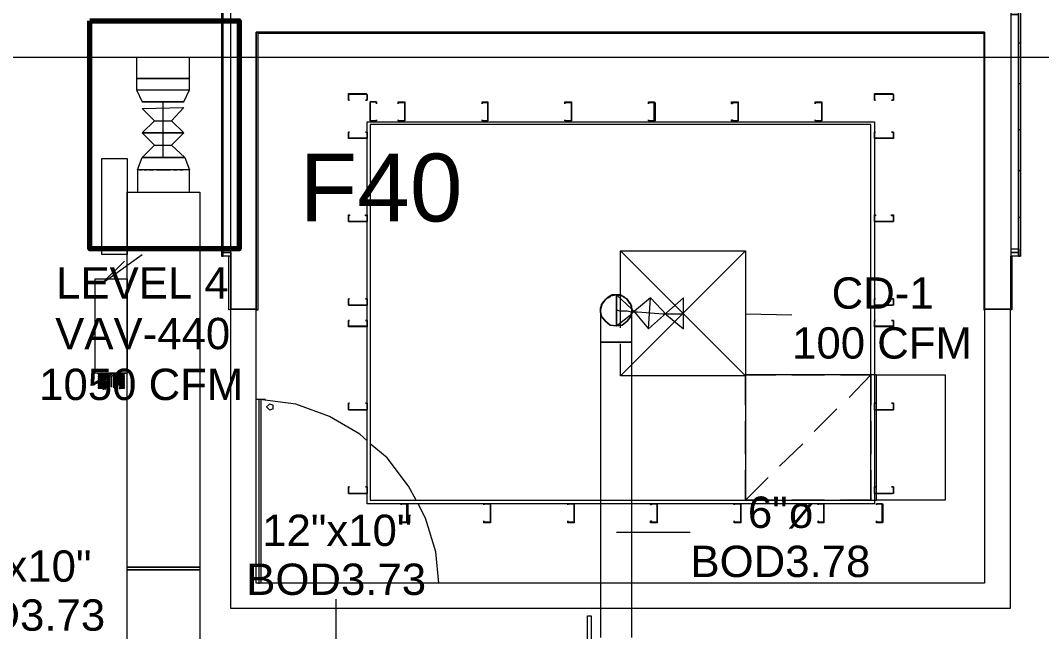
# Model space of a CAD drawing. Header units: metres. Extents: x 39 to 278, y -7 to 151.
# Drawn here: x 95.277 to 100.25, y 12.559 to 15.534 of the extents above; entities that cross this region are included whole.
import ezdxf

# ---------------------------------------------------------------- set-up
doc = ezdxf.new("R2010")
doc.units = ezdxf.units.M
doc.layers.add('HVAC - Ductos', color=5, linetype='Continuous', lineweight=50)
doc.layers.add('PDF_Geometry', color=7, linetype='Continuous', true_color=0xaaaaaa)
doc.layers.add('PDF_Text', color=7, linetype='Continuous')
doc.styles.add('PDF Arial-BoldMT-Identity-H', font='arial.ttf')
doc.styles.add('PDF Helvetica', font='')
doc.styles.get('PDF Helvetica').set_extended_font_data('Helvetica')

msp = doc.modelspace()

# ---------------------------------------------------------------- linework, layer by layer
at = {"layer": 'HVAC - Ductos', "lineweight": 0}
for points in [[(106.0828, 15.3531), (94.4134, 15.3531), (94.4134, 15.9627), (106.0828, 15.9627)], [(95.848, 15.3531), (95.8434, 15.3531), (95.8434, 15.2523), (95.848, 15.2523), (95.8618, 15.2523), (95.8801, 15.2523), (95.9076, 15.2523), (95.9396, 15.2523), (95.9718, 15.2523), (96.0038, 15.2523), (96.0359, 15.2523), (96.0634, 15.2523), (96.0818, 15.2523), (96.0955, 15.2523), (96.1, 15.2523), (96.1, 15.3531), (96.0955, 15.3531)], [(95.8618, 15.3531), (95.8572, 15.3531), (95.8526, 15.3531)], [(95.8801, 15.3531), (95.8709, 15.3531), (95.8663, 15.3531)], [(95.903, 15.3531), (95.8938, 15.3531), (95.8847, 15.3531)], [(95.9305, 15.3531), (95.9168, 15.3531), (95.9122, 15.3531)], [(96.0038, 15.3531), (95.9992, 15.3531), (95.9718, 15.3531), (95.9442, 15.3531), (95.9396, 15.3531)], [(96.0313, 15.3531), (96.0268, 15.3531), (96.013, 15.3531)], [(96.0543, 15.3531), (96.0497, 15.3531), (96.0405, 15.3531)], [(96.0772, 15.3531), (96.0726, 15.3531), (96.0634, 15.3531)], [(96.0909, 15.3531), (96.0863, 15.3531), (96.0818, 15.3531)], [(95.8434, 15.1972), (95.8709, 15.1377), (95.8755, 15.1377), (95.8938, 15.1377), (95.9213, 15.1377), (95.9534, 15.1377), (95.9901, 15.1377), (96.0222, 15.1377), (96.0497, 15.1377), (96.068, 15.1377), (96.0726, 15.1377), (96.1, 15.1972)], [(95.8526, 15.1972), (95.8526, 15.1972)], [(95.8663, 15.1972), (95.8709, 15.1972), (95.8755, 15.1972)], [(95.8892, 15.1972), (95.8984, 15.1972), (95.903, 15.1972)], [(95.9259, 15.1972), (95.9305, 15.1972), (95.9351, 15.1972)], [(96.0084, 15.1972), (96.013, 15.1972), (96.0176, 15.1972)], [(96.0405, 15.1972), (96.0451, 15.1972), (96.0497, 15.1972)], [(96.068, 15.1972), (96.0726, 15.1972), (96.0772, 15.1972)], [(96.0909, 15.1972), (96.0909, 15.1972)], [(96.0726, 15.1377), (96.068, 15.1377), (96.0497, 15.1377), (96.0222, 15.1377), (95.9901, 15.1377), (95.9534, 15.1377), (95.9213, 15.1377), (95.8938, 15.1377), (95.8755, 15.1377), (95.8709, 15.1377)], [(95.9718, 14.8673), (95.9718, 15.0002), (95.9718, 15.1377)], [(95.9305, 15.046), (95.8709, 15.1056), (96.0726, 15.1102), (96.013, 15.046), (96.0726, 14.9864), (95.8709, 14.9864), (95.9305, 15.046), (96.013, 15.046)], [(95.9305, 14.9268), (95.8709, 14.9864), (96.0726, 14.9864), (96.013, 14.9268), (96.0772, 14.8673), (95.9718, 14.8673), (96.0772, 14.8673), (96.068, 14.8673), (96.0497, 14.8673), (96.0268, 14.8673), (95.9901, 14.8673), (95.958, 14.8673), (95.9213, 14.8673), (95.8938, 14.8673), (95.8801, 14.8673), (95.8709, 14.8673), (95.8801, 14.8673), (95.8938, 14.8673), (95.9213, 14.8673), (95.958, 14.8673), (95.9901, 14.8673), (96.0268, 14.8673), (96.0497, 14.8673), (96.068, 14.8673), (96.0772, 14.8673), (96.1, 14.8077)], [(95.848, 14.8077), (95.8709, 14.8673), (95.9305, 14.9268), (96.013, 14.9268)], [(96.0909, 14.8077), (96.0772, 14.8077), (96.0497, 14.8077), (96.013, 14.8077), (95.9718, 14.8077), (95.9351, 14.8077), (95.8984, 14.8077), (95.8709, 14.8077), (95.8526, 14.8077), (95.848, 14.8077), (95.848, 14.6977), (95.8526, 14.6977), (95.8663, 14.6977), (95.8847, 14.6977), (95.9122, 14.6977), (95.9396, 14.6977), (95.9718, 14.6977), (96.0084, 14.6977), (96.0359, 14.6977), (96.0634, 14.6977), (96.0818, 14.6977), (96.0955, 14.6977), (96.1, 14.6977), (96.1, 14.8077), (96.0955, 14.8077), (96.0818, 14.8077), (96.0772, 14.8077)], [(95.8526, 14.8077), (95.8526, 14.8077)], [(95.8526, 14.8077), (95.8526, 14.8077)], [(95.8572, 14.8077), (95.8663, 14.8077), (95.8709, 14.8077)], [(95.8801, 14.8077), (95.8847, 14.8077), (95.8938, 14.8077)], [(95.903, 14.8077), (95.9122, 14.8077), (95.9259, 14.8077)], [(95.9396, 14.8077), (95.9718, 14.8077), (96.0084, 14.8077)], [(96.0222, 14.8077), (96.0359, 14.8077), (96.0405, 14.8077)], [(96.0543, 14.8077), (96.0634, 14.8077), (96.068, 14.8077)], [(95.7838, 14.3631), (95.6738, 14.2531), (95.8709, 14.3952)], [(98.1992, 14.1981), (98.1992, 14.4135), (98.8088, 14.4135), (98.8088, 13.8039), (98.2543, 13.8039)], [(98.1992, 14.4135), (98.8088, 13.8039)], [(98.8088, 14.4135), (98.2543, 13.8589)], [(98.1305, 14.1798), (98.1488, 14.1889), (98.126, 14.1752), (98.1122, 14.1569), (98.1214, 14.166)], [(98.1214, 14.166), (98.126, 14.1752), (98.126, 14.1798)], [(98.2543, 14.1339), (98.2497, 14.1477), (98.2543, 14.1293), (98.181, 14.1981), (98.2038, 14.1935), (98.181, 14.1981), (98.1534, 14.1935), (98.1764, 14.1981)], [(98.1764, 14.1981), (98.181, 14.1981)], [(98.181, 14.0469), (98.181, 14.1981), (98.181, 14.0469), (98.2543, 14.1064)], [(98.1992, 14.0377), (98.1992, 14.1981)], [(98.236, 14.1752), (98.2451, 14.1569), (98.2314, 14.1752), (98.213, 14.1889), (98.2314, 14.1798)], [(98.2314, 14.1798), (98.2314, 14.1752), (98.236, 14.1752)], [(98.2543, 14.1339), (98.2543, 14.1248), (98.2543, 14.1293), (98.2634, 14.1202), (98.3368, 14.0331), (98.346, 14.1843), (98.2588, 14.111)], [(98.4238, 14.1018), (98.5064, 14.0331), (98.5064, 14.1843), (98.4238, 14.111), (98.3368, 14.0331), (98.346, 14.1843), (98.4238, 14.1018), (98.4238, 14.111)], [(98.103, 14.1156), (98.103, 14.1248), (98.103, 14.1339), (98.103, 14.1248)], [(98.103, 14.1156), (98.103, 14.1248), (98.103, 14.1156)], [(98.181, 14.1248), (98.1947, 14.1202), (98.2314, 14.1202), (98.2543, 14.1156), (98.2818, 14.1156), (98.346, 14.111), (98.4055, 14.1064), (98.456, 14.1064), (98.4926, 14.1064), (98.5064, 14.1064)], [(98.2543, 14.1202), (98.2497, 14.0926), (98.2543, 14.1202)], [(98.2543, 14.1064), (98.2588, 14.111), (98.2634, 14.1202)], [(98.8088, 14.1064), (99.0334, 14.1018)], [(98.2543, 12.5297), (98.2543, 13.9689), (98.2451, 13.9689), (98.2314, 13.9689), (98.2176, 13.9689), (98.1992, 13.9689), (98.181, 13.9689), (98.158, 13.9689), (98.1397, 13.9689), (98.126, 13.9689), (98.1122, 13.9689), (98.1076, 13.9689), (98.103, 13.9689), (98.103, 12.5297)], [(98.2543, 13.8039), (98.1992, 13.8039), (98.1992, 13.9598)], [(98.2543, 13.8589), (98.1992, 13.8039)], [(95.6509, 13.8176), (95.7151, 13.8176), (95.7105, 13.8176), (95.6555, 13.8176), (95.6555, 13.8131), (95.7105, 13.8131), (95.7059, 13.8039), (95.6555, 13.8039), (95.6555, 13.7993), (95.7059, 13.7993), (95.7013, 13.7947), (95.6555, 13.7947), (95.6555, 13.7902), (95.6967, 13.7902), (95.6967, 13.7856), (95.6555, 13.7856), (95.6555, 13.781), (95.6922, 13.781), (95.6876, 13.7765), (95.6555, 13.7765), (95.6555, 13.7719), (95.6876, 13.7719), (95.683, 13.7673), (95.6555, 13.7673), (95.6555, 13.7627), (95.683, 13.7627), (95.6784, 13.7581), (95.6555, 13.7581), (95.6555, 13.7535), (95.6784, 13.7535), (95.6738, 13.7489), (95.6555, 13.7489), (95.6555, 13.7443), (95.6738, 13.7443), (95.6784, 13.7489), (95.6784, 13.7397), (95.683, 13.7397), (95.683, 13.7535), (95.6876, 13.7673), (95.6876, 13.7397), (95.6922, 13.7397), (95.6922, 13.7719), (95.6967, 13.781), (95.6967, 13.7443), (95.7013, 13.7443), (95.7013, 13.7902), (95.7059, 13.7993), (95.7059, 13.7489), (95.7105, 13.7489), (95.7105, 13.8085), (95.7151, 13.8039), (95.7196, 13.8039), (95.7196, 13.7489), (95.7196, 13.8039), (95.7242, 13.8039), (95.7288, 13.8085), (95.7288, 13.7489), (95.7334, 13.7489), (95.7334, 13.7993), (95.738, 13.7902), (95.738, 13.7443), (95.7426, 13.7443), (95.7426, 13.781), (95.7472, 13.7719), (95.7472, 13.7397), (95.7518, 13.7397), (95.7518, 13.7673), (95.7609, 13.7535), (95.7609, 13.7397), (95.7609, 13.7489), (95.7655, 13.7443), (95.7838, 13.7443), (95.7838, 13.7489), (95.7655, 13.7489), (95.7655, 13.7535), (95.7838, 13.7535), (95.7838, 13.7581), (95.7609, 13.7581), (95.7563, 13.7627), (95.7838, 13.7627), (95.7838, 13.7673), (95.7563, 13.7673), (95.7518, 13.7719), (95.7838, 13.7719), (95.7838, 13.7765), (95.7518, 13.7765), (95.7472, 13.781), (95.7838, 13.781), (95.7838, 13.7856), (95.7426, 13.7856), (95.7426, 13.7902), (95.7838, 13.7902), (95.7838, 13.7947), (95.738, 13.7947), (95.7334, 13.7993), (95.7838, 13.7993), (95.7838, 13.8039), (95.7334, 13.8039), (95.7288, 13.8131), (95.7838, 13.8131), (95.7838, 13.8176), (95.7288, 13.8176), (95.7242, 13.8176), (95.7884, 13.8176)], [(99.4184, 13.8085), (98.8088, 13.8085), (98.8088, 13.1989), (99.446, 13.1989), (99.446, 13.8085), (98.8088, 13.8085), (98.8088, 13.1989), (99.4184, 13.1989)], [(99.313, 13.6985), (99.4184, 13.8085), (99.4184, 13.6618)], [(99.1434, 13.5335), (99.2534, 13.6435)], [(99.4184, 13.5839), (99.4184, 13.4235)], [(98.9738, 13.3639), (99.0884, 13.4739)], [(99.4184, 13.3456), (99.4184, 13.1989)], [(98.8088, 13.1989), (98.9188, 13.3089)], [(98.181, 13.0431), (98.5384, 13.0431)], [(96.8151, 12.2043), (96.8151, 12.7176)], [(98.0388, 12.4564), (98.0388, 12.6351), (98.0572, 12.6351), (98.0572, 12.4564)]]:
    msp.add_lwpolyline(points, dxfattribs=at)
for points in [[(95.8434, 15.1972), (95.848, 15.1972), (95.8618, 15.1972), (95.8801, 15.1972), (95.9076, 15.1972), (95.9396, 15.1972), (95.9718, 15.1972), (96.0038, 15.1972), (96.0359, 15.1972), (96.0634, 15.1972), (96.0818, 15.1972), (96.0955, 15.1972), (96.1, 15.1972), (96.1, 15.2523), (96.0955, 15.2523), (96.0818, 15.2523), (96.0634, 15.2523), (96.0359, 15.2523), (96.0038, 15.2523), (95.9718, 15.2523), (95.9396, 15.2523), (95.9076, 15.2523), (95.8801, 15.2523), (95.8618, 15.2523), (95.848, 15.2523), (95.8434, 15.2523)], [(95.6738, 14.8627), (95.7976, 14.8627), (95.7976, 14.3952), (95.6738, 14.3952)], [(95.9672, 14.8673), (95.8709, 14.8673)], [(96.1505, 14.6977), (96.1505, 12.8735), (95.7976, 12.8735), (95.7976, 14.6977)], [(95.6418, 14.276), (95.7976, 14.276), (95.7976, 13.8176), (95.6418, 13.8176)], [(98.2543, 14.1202), (98.2543, 14.1248), (98.2543, 14.1431), (98.2451, 14.1614), (98.2314, 14.1752), (98.2176, 14.1889), (98.1992, 14.1981), (98.181, 14.1981), (98.158, 14.1981), (98.1397, 14.1889), (98.126, 14.1752), (98.1122, 14.1614), (98.1076, 14.1431), (98.103, 14.1248), (98.103, 14.1156), (98.103, 14.0972), (98.103, 14.0698), (98.103, 14.0331), (98.103, 13.9872), (98.103, 13.9689), (98.1076, 13.9689), (98.1122, 13.9689), (98.126, 13.9689), (98.1397, 13.9689), (98.158, 13.9689), (98.181, 13.9689), (98.1992, 13.9689), (98.2176, 13.9689), (98.2314, 13.9689), (98.2451, 13.9689), (98.2543, 13.9689), (98.2543, 14.0148), (98.2543, 14.056), (98.2543, 14.0881), (98.2543, 14.111), (98.2543, 14.1202), (98.2543, 14.1248)], [(98.1488, 14.1889), (98.1488, 14.1935), (98.1534, 14.1935), (98.1488, 14.1935)], [(98.2038, 14.1935), (98.2084, 14.1935), (98.213, 14.1889), (98.2084, 14.1935)], [(98.103, 14.1339), (98.1076, 14.1477)], [(98.1076, 14.1477), (98.1076, 14.1523), (98.1122, 14.1569), (98.1076, 14.1523)], [(98.2451, 14.1569), (98.2497, 14.1523), (98.2497, 14.1477), (98.2497, 14.1523)], [(98.1076, 14.0926), (98.126, 14.0698), (98.1488, 14.0515), (98.181, 14.0469), (98.2084, 14.0515), (98.2314, 14.0698), (98.2497, 14.0926), (98.2314, 14.0698), (98.2084, 14.0515), (98.181, 14.0469), (98.1488, 14.0515), (98.126, 14.0698), (98.1076, 14.0926), (98.103, 14.1156)], [(95.7196, 13.8176), (95.7242, 13.8131), (95.7196, 13.8085), (95.7196, 13.8131), (95.7151, 13.8131)], [(99.446, 13.8085), (99.7806, 13.8085), (99.7806, 13.1989), (99.446, 13.1989)], [(96.1505, 12.8735), (96.1505, 12.8597), (95.7976, 12.8597), (95.7976, 12.8735)], [(95.7976, 11.9935), (95.7976, 12.8597), (96.1505, 12.8597), (96.1505, 11.9935)]]:
    msp.add_lwpolyline(points, close=True, dxfattribs=at)
at = {"layer": 'PDF_Geometry', "lineweight": 0}
for points in [[(96.3018, 14.386), (96.2651, 14.386), (96.2651, 14.4043), (96.3018, 14.4043), (96.3018, 14.386), (96.3018, 14.1293), (96.3018, 15.4768), (96.3018, 15.6006), (96.3018, 21.9257), (96.2651, 21.9257), (96.2651, 21.9074), (96.3018, 21.9074), (96.3018, 21.9257), (96.3018, 23.2503), (96.4255, 23.2503)], [(96.2559, 15.6006), (96.2559, 14.386), (96.2651, 14.386), (96.2651, 15.6006)], [(96.2559, 15.6006), (96.2559, 14.386), (96.2651, 14.386)], [(100.1014, 15.6098), (100.1014, 15.6006), (100.1014, 15.4768), (100.1014, 14.1293), (99.973, 14.1293), (99.973, 12.7956), (96.4255, 12.7956), (96.4255, 14.1293), (96.3018, 14.1293)], [(100.138, 14.4043), (100.138, 15.5639), (100.1014, 15.5639), (100.138, 15.5639), (100.138, 15.5823), (100.1014, 15.5823), (100.138, 15.5823), (100.138, 15.6006)], [(100.138, 14.386), (100.1472, 14.386), (100.1472, 15.6052), (100.1472, 14.386), (100.138, 14.386), (100.138, 15.6052), (100.1472, 15.6052)], [(96.3018, 14.4043), (96.2651, 14.4043), (96.2651, 15.5639)], [(96.4255, 14.1248), (96.4347, 14.1248), (96.4347, 15.4722), (99.9684, 15.4722), (99.9684, 14.1248), (99.973, 14.1248)], [(100.1472, 15.4265), (100.138, 15.4219)], [(96.2651, 15.3898), (96.2559, 15.3852)], [(100.1472, 15.2294), (100.138, 15.2248)], [(96.2651, 15.1789), (96.2559, 15.1744)], [(96.8747, 15.1744), (96.8747, 15.1744)], [(99.4368, 15.1744), (99.4368, 15.1744)], [(99.4368, 15.1744), (99.4368, 15.1744)], [(96.8793, 15.1469), (96.8793, 15.1469)], [(96.9572, 15.1469), (96.9572, 15.1469)], [(97.0122, 15.1285), (97.0122, 15.1285)], [(97.1176, 15.1285), (97.1176, 15.1285)], [(97.5255, 15.1285), (97.5255, 15.1285)], [(97.553, 15.1331), (97.553, 15.1331)], [(97.9288, 15.1285), (97.9288, 15.1285)], [(97.961, 15.1331), (97.961, 15.1331)], [(98.3368, 15.1285), (98.3368, 15.1285)], [(98.3642, 15.1331), (98.3642, 15.1331)], [(98.7722, 15.1331), (98.7722, 15.1331)], [(99.148, 15.1285), (99.148, 15.1285)], [(99.4414, 15.1469), (99.4414, 15.1469)], [(99.4414, 15.1469), (99.4414, 15.1469)], [(99.5193, 15.1469), (99.5193, 15.1469)], [(99.5193, 15.1469), (99.5284, 15.1469)], [(99.5193, 15.1469), (99.5193, 15.1469)], [(99.5284, 15.1469), (99.5193, 15.1469)], [(96.9801, 15.046), (96.9801, 15.046)], [(96.9801, 15.046), (96.9801, 15.046)], [(97.0122, 15.0506), (97.0122, 15.0506)], [(97.1176, 15.0506), (97.1176, 15.0506)], [(97.5255, 15.0506), (97.5255, 15.0506)], [(97.553, 15.046), (97.553, 15.046)], [(97.553, 15.046), (97.553, 15.046)], [(97.9288, 15.0506), (97.9288, 15.0506)], [(97.961, 15.046), (97.961, 15.046)], [(97.961, 15.046), (97.961, 15.046)], [(98.3368, 15.0506), (98.3368, 15.0506)], [(98.3642, 15.046), (98.3642, 15.046)], [(98.7722, 15.046), (98.7722, 15.046)], [(98.7722, 15.046), (98.7722, 15.046)], [(99.148, 15.0506), (99.148, 15.0506)], [(96.8793, 14.991), (96.8793, 14.991)], [(96.9572, 14.991), (96.9572, 14.991)], [(99.4414, 14.991), (99.4414, 14.991)], [(99.5193, 14.991), (99.5193, 14.991)], [(100.1472, 15.0048), (100.138, 15.0002)], [(96.2651, 14.9681), (96.2559, 14.9635)], [(96.8747, 14.9635), (96.8747, 14.9635)], [(99.4368, 14.9635), (99.4368, 14.9635)], [(100.1472, 14.8077), (100.138, 14.7985)], [(96.2651, 14.7527), (96.2559, 14.7481)], [(100.1472, 14.5785), (100.138, 14.5739)], [(96.2651, 14.5418), (96.2559, 14.5418)], [(96.8747, 14.5556), (96.8747, 14.5556)], [(96.8747, 14.5556), (96.8747, 14.5556)], [(99.4368, 14.5556), (99.4368, 14.5556)], [(99.4368, 14.5556), (99.4368, 14.5556)], [(96.2651, 14.4043), (96.2651, 14.4227), (96.3018, 14.4227)], [(100.1014, 14.4227), (100.138, 14.4227), (100.138, 14.4043), (100.1014, 14.4043), (100.138, 14.4043), (100.138, 14.386), (100.1014, 14.386)], [(96.3018, 14.1248), (96.2926, 14.1248), (96.2926, 14.386)], [(100.1014, 14.1293), (100.1014, 14.386), (100.106, 14.386), (100.106, 14.1248), (100.0968, 14.1248)], [(96.8793, 14.1798), (96.8793, 14.1798)], [(96.9572, 14.1798), (96.9572, 14.1798)], [(99.4414, 14.1798), (99.4414, 14.1798)], [(99.5193, 14.1798), (99.5193, 14.1798)], [(99.973, 14.1293), (100.0968, 14.1293), (100.0968, 12.6719), (99.973, 12.6719), (96.3018, 12.6719), (96.3018, 12.7956), (96.3018, 14.1293), (96.4255, 14.1293)], [(96.8793, 14.0743), (96.8793, 14.0743)], [(96.9572, 14.0743), (96.9572, 14.0743)], [(99.4414, 14.0743), (99.4414, 14.0743)], [(99.5193, 14.0743), (99.5193, 14.0743)], [(96.8747, 14.0469), (96.8747, 14.0469)], [(99.4368, 14.0469), (99.4368, 14.0469)], [(96.4713, 13.6893), (96.4255, 13.6893)], [(96.4392, 12.791), (96.4392, 13.6893)], [(96.9664, 13.4877), (96.9296, 13.5197), (96.783, 13.6069), (96.618, 13.6664), (96.4438, 13.6893)], [(96.4484, 13.6893), (96.4484, 12.7956)], [(96.8747, 13.6389), (96.8747, 13.6389)], [(96.8747, 13.6389), (96.8747, 13.6389)], [(96.8793, 13.671), (96.8793, 13.671)], [(96.9572, 13.671), (96.9572, 13.671)], [(99.4368, 13.6389), (99.4368, 13.6389)], [(99.4368, 13.6389), (99.4368, 13.6389)], [(99.4414, 13.671), (99.4414, 13.671)], [(99.5193, 13.671), (99.5193, 13.671)], [(97.2046, 13.1989), (97.168, 13.2676), (97.0626, 13.4052), (96.9801, 13.4739)], [(96.8793, 13.2631), (96.8793, 13.2631)], [(96.9572, 13.2631), (96.9572, 13.2631)], [(99.4414, 13.2631), (99.4414, 13.2631)], [(99.5193, 13.2631), (99.5193, 13.2631)], [(97.1588, 13.1806), (97.1588, 13.1806)], [(97.3146, 12.7956), (97.3009, 12.9469), (97.2505, 13.1118), (97.2138, 13.1806)], [(97.5668, 13.1806), (97.5668, 13.1806)], [(97.5668, 13.1806), (97.5668, 13.1806)], [(98.378, 13.1806), (98.378, 13.1806)], [(98.378, 13.1806), (98.378, 13.1806)], [(99.1893, 13.1806), (99.1893, 13.1806)], [(99.1893, 13.1806), (99.1893, 13.1806)], [(99.4734, 13.1806), (99.4734, 13.1806)], [(97.1314, 13.176), (97.1314, 13.176)], [(97.5347, 13.176), (97.5347, 13.176)], [(97.9426, 13.176), (97.9426, 13.176)], [(98.7538, 13.176), (98.7538, 13.176)], [(99.1618, 13.176), (99.1618, 13.176)], [(99.446, 13.176), (99.446, 13.176)], [(97.1314, 13.0981), (97.1314, 13.0981)], [(97.1588, 13.0935), (97.1588, 13.0935)], [(97.5347, 13.0981), (97.5347, 13.0981)], [(97.5668, 13.0935), (97.5668, 13.0935)], [(97.9426, 13.0981), (97.9426, 13.0981)], [(98.378, 13.0935), (98.378, 13.0935)], [(98.7538, 13.0981), (98.7538, 13.0981)], [(99.1618, 13.0981), (99.1618, 13.0981)], [(99.1893, 13.0935), (99.1893, 13.0935)], [(99.446, 13.0981), (99.446, 13.0981)], [(99.4734, 13.0935), (99.4734, 13.0935)]]:
    msp.add_lwpolyline(points, dxfattribs=at)
at = {"layer": 'PDF_Geometry', "color": 232, "lineweight": 70, "true_color": 0xe91e64}
msp.add_lwpolyline([(95.6154, 15.5323), (96.3426, 15.5323), (96.3426, 14.4231), (95.6154, 14.4231)], close=True, dxfattribs=at)
at = {"layer": 'PDF_Geometry', "lineweight": 0}
for points in [[(96.4255, 15.4768), (99.973, 15.4768)], [(96.4255, 14.1293), (96.4255, 15.4768)], [(99.973, 15.4768), (99.973, 14.1293)], [(96.8747, 15.1744), (96.8747, 15.1789), (96.9618, 15.1789), (96.9664, 15.1744), (96.9664, 15.1469), (96.9572, 15.1469), (96.9664, 15.1469), (96.9664, 15.1744), (96.9618, 15.1744), (96.8747, 15.1744), (96.8747, 15.1469)], [(99.5284, 15.1744), (99.5238, 15.1744), (99.4368, 15.1744), (99.4368, 15.1469), (99.4414, 15.1469), (99.4368, 15.1469), (99.4368, 15.1744), (99.4368, 15.1789), (99.5238, 15.1789), (99.5284, 15.1744), (99.5284, 15.1469)], [(99.5284, 15.1744), (99.5238, 15.1744), (99.4368, 15.1744), (99.4368, 15.1469), (99.4414, 15.1469), (99.4368, 15.1469), (99.4368, 15.1744), (99.4368, 15.1789), (99.5238, 15.1789), (99.5284, 15.1744), (99.5284, 15.1469)], [(96.8793, 15.1469), (96.8747, 15.1469)], [(96.9801, 15.046), (96.9801, 15.1331), (96.9801, 15.1377), (97.0122, 15.1377), (97.0122, 15.1285), (97.0122, 15.1377), (96.9801, 15.1377), (96.9801, 15.1331), (96.9801, 15.046), (97.0122, 15.046)], [(97.1451, 15.046), (97.1497, 15.046), (97.1497, 15.1331), (97.1451, 15.1331), (97.1176, 15.1331), (97.1176, 15.1285), (97.1176, 15.1377), (97.1451, 15.1377), (97.1497, 15.1377), (97.1497, 15.1331), (97.1497, 15.046), (97.1451, 15.046), (97.1176, 15.046)], [(97.553, 15.046), (97.553, 15.1331), (97.5255, 15.1331), (97.5255, 15.1285), (97.5255, 15.1377), (97.553, 15.1377), (97.553, 15.1331), (97.553, 15.046), (97.5255, 15.046)], [(97.961, 15.046), (97.961, 15.1331), (97.9288, 15.1331), (97.9288, 15.1285), (97.9288, 15.1377), (97.961, 15.1377), (97.961, 15.1331), (97.961, 15.046), (97.9288, 15.046)], [(98.3642, 15.046), (98.3642, 15.1331), (98.3368, 15.1331), (98.3368, 15.1285), (98.3368, 15.1377), (98.3642, 15.1377), (98.3688, 15.1331), (98.3688, 15.046), (98.3642, 15.046), (98.3368, 15.046)], [(98.7401, 15.0506), (98.7447, 15.0506), (98.7447, 15.046), (98.7722, 15.046), (98.7722, 15.1331), (98.7447, 15.1331), (98.7447, 15.1285), (98.7401, 15.1285), (98.7401, 15.1377), (98.7722, 15.1377), (98.7722, 15.1331), (98.7722, 15.046), (98.7401, 15.046)], [(99.1756, 15.046), (99.1801, 15.046), (99.1801, 15.1331), (99.1756, 15.1331), (99.148, 15.1331), (99.148, 15.1285), (99.148, 15.1377), (99.1756, 15.1377), (99.1801, 15.1377), (99.1801, 15.1331), (99.1801, 15.046), (99.1756, 15.046), (99.148, 15.046)], [(99.5193, 15.1469), (99.5284, 15.1469)], [(99.4368, 15.0414), (99.4368, 15.0277), (99.4368, 13.1989), (99.4368, 13.1806), (96.9664, 13.1806), (96.9664, 13.1989), (96.9664, 15.0277), (96.9664, 15.0414)], [(96.9801, 13.1989), (99.4184, 13.1989), (99.4184, 15.0277), (96.9801, 15.0277)], [(97.0122, 15.0506), (97.0122, 15.046)], [(97.1176, 15.0506), (97.1176, 15.046)], [(97.5255, 15.0506), (97.5255, 15.046)], [(97.9288, 15.0506), (97.9288, 15.046)], [(98.3368, 15.0506), (98.3368, 15.046)], [(99.148, 15.0506), (99.148, 15.046)], [(96.8747, 14.9635), (96.9618, 14.9635), (96.9664, 14.9635), (96.9664, 14.991), (96.9572, 14.991), (96.9664, 14.991), (96.9664, 14.9635), (96.9664, 14.9589), (96.9618, 14.9589), (96.8747, 14.9589), (96.8747, 14.9635), (96.8747, 14.991)], [(96.8793, 14.991), (96.8747, 14.991)], [(99.5284, 14.9635), (99.5284, 14.9589), (99.5238, 14.9589), (99.4368, 14.9589), (99.4368, 14.9635), (99.4368, 14.991), (99.4414, 14.991), (99.4368, 14.991), (99.4368, 14.9635), (99.5238, 14.9635), (99.5284, 14.9635), (99.5284, 14.991)], [(99.5193, 14.991), (99.5284, 14.991)], [(96.8793, 14.5877), (96.8793, 14.5831), (96.8747, 14.5831), (96.8747, 14.5556), (96.9618, 14.5556), (96.9664, 14.5556), (96.9664, 14.5831), (96.9572, 14.5831), (96.9572, 14.5877), (96.9664, 14.5877), (96.9664, 14.5556), (96.9618, 14.5556), (96.8747, 14.5556), (96.8747, 14.5877)], [(99.5284, 14.5556), (99.5238, 14.5556), (99.4368, 14.5556), (99.4368, 14.5877), (99.4414, 14.5877), (99.4414, 14.5831), (99.4368, 14.5831), (99.4368, 14.5556), (99.5238, 14.5556), (99.5284, 14.5556), (99.5284, 14.5831), (99.5193, 14.5831), (99.5193, 14.5877), (99.5284, 14.5877)], [(96.8747, 14.1523), (96.8747, 14.1477), (96.9618, 14.1477), (96.9664, 14.1523), (96.9664, 14.1798), (96.9572, 14.1798), (96.9664, 14.1798), (96.9664, 14.1523), (96.9664, 14.1477), (96.9618, 14.1477), (96.8747, 14.1477), (96.8747, 14.1523), (96.8747, 14.1798)], [(96.8793, 14.1798), (96.8747, 14.1798)], [(99.5284, 14.1523), (99.5284, 14.1477), (99.5238, 14.1477), (99.4368, 14.1477), (99.4368, 14.1523), (99.4368, 14.1798), (99.4414, 14.1798), (99.4368, 14.1798), (99.4368, 14.1523), (99.4368, 14.1477), (99.5238, 14.1477), (99.5284, 14.1523), (99.5284, 14.1798)], [(99.5193, 14.1798), (99.5284, 14.1798)], [(96.8747, 14.0469), (96.9618, 14.0469), (96.9664, 14.0469), (96.9664, 14.0743), (96.9572, 14.0743), (96.9664, 14.0743), (96.9664, 14.0469), (96.9664, 14.0423), (96.9618, 14.0423), (96.8747, 14.0423), (96.8747, 14.0469), (96.8747, 14.0743)], [(96.8793, 14.0743), (96.8747, 14.0743)], [(99.5284, 14.0469), (99.5284, 14.0423), (99.5238, 14.0423), (99.4368, 14.0423), (99.4368, 14.0469), (99.4368, 14.0743), (99.4414, 14.0743), (99.4368, 14.0743), (99.4368, 14.0469), (99.5238, 14.0469), (99.5284, 14.0469), (99.5284, 14.0743)], [(99.5193, 14.0743), (99.5284, 14.0743)], [(96.4759, 13.6527), (96.4896, 13.6389), (96.508, 13.6435), (96.508, 13.6618), (96.4896, 13.6664)], [(96.8747, 13.6389), (96.9618, 13.6389), (96.9664, 13.6389), (96.9664, 13.671), (96.9572, 13.671), (96.9664, 13.671), (96.9664, 13.6389), (96.9618, 13.6389), (96.8747, 13.6389), (96.8747, 13.671)], [(96.8793, 13.671), (96.8747, 13.671)], [(99.5284, 13.6389), (99.5238, 13.6389), (99.4368, 13.6389), (99.4368, 13.671), (99.4414, 13.671), (99.4368, 13.671), (99.4368, 13.6389), (99.5238, 13.6389), (99.5284, 13.6389), (99.5284, 13.671)], [(99.5193, 13.671), (99.5284, 13.671)], [(96.8747, 13.2356), (96.8747, 13.231), (96.9618, 13.231), (96.9664, 13.2356), (96.9664, 13.2631), (96.9572, 13.2631), (96.9664, 13.2631), (96.9664, 13.2356), (96.9664, 13.231), (96.9618, 13.231), (96.8747, 13.231), (96.8747, 13.2356), (96.8747, 13.2631)], [(96.8793, 13.2631), (96.8747, 13.2631)], [(99.5284, 13.2356), (99.5284, 13.231), (99.5238, 13.231), (99.4368, 13.231), (99.4368, 13.2356), (99.4368, 13.2631), (99.4414, 13.2631), (99.4368, 13.2631), (99.4368, 13.2356), (99.4368, 13.231), (99.5238, 13.231), (99.5284, 13.2356), (99.5284, 13.2631)], [(99.5193, 13.2631), (99.5284, 13.2631)], [(97.1314, 13.176), (97.1314, 13.1806)], [(97.1588, 13.1806), (97.1634, 13.1806), (97.1634, 13.0935), (97.1588, 13.0889), (97.1314, 13.0889), (97.1314, 13.0981), (97.1314, 13.0935), (97.1588, 13.0935), (97.1588, 13.1806), (97.1314, 13.1806)], [(97.5347, 13.176), (97.5347, 13.1806)], [(97.5668, 13.1806), (97.5668, 13.0935), (97.5668, 13.0889), (97.5347, 13.0889), (97.5347, 13.0981), (97.5347, 13.0935), (97.5668, 13.0935), (97.5668, 13.1806), (97.5347, 13.1806)], [(97.9426, 13.176), (97.9426, 13.1806)], [(97.9701, 13.1806), (97.9747, 13.1806), (97.9747, 13.0935), (97.9747, 13.0889), (97.9701, 13.0889), (97.9426, 13.0889), (97.9426, 13.0981), (97.9426, 13.0935), (97.9701, 13.0935), (97.9747, 13.0935), (97.9747, 13.1806), (97.9701, 13.1806), (97.9426, 13.1806)], [(98.378, 13.1806), (98.378, 13.0935), (98.378, 13.0889), (98.346, 13.0889), (98.346, 13.0981), (98.3505, 13.0981), (98.3505, 13.0935), (98.378, 13.0935), (98.378, 13.1806), (98.3505, 13.1806), (98.3505, 13.176), (98.346, 13.176), (98.346, 13.1806)], [(98.7538, 13.176), (98.7538, 13.1806)], [(98.7814, 13.1806), (98.786, 13.1806), (98.786, 13.0935), (98.786, 13.0889), (98.7814, 13.0889), (98.7538, 13.0889), (98.7538, 13.0981), (98.7538, 13.0935), (98.7814, 13.0935), (98.786, 13.0935), (98.786, 13.1806), (98.7814, 13.1806), (98.7538, 13.1806)], [(99.1618, 13.176), (99.1618, 13.1806)], [(99.1893, 13.1806), (99.1893, 13.0935), (99.1893, 13.0889), (99.1618, 13.0889), (99.1618, 13.0981), (99.1618, 13.0935), (99.1893, 13.0935), (99.1893, 13.1806), (99.1618, 13.1806)], [(99.446, 13.176), (99.446, 13.1806)], [(99.4734, 13.1806), (99.478, 13.1806), (99.478, 13.0935), (99.4734, 13.0889), (99.446, 13.0889), (99.446, 13.0981), (99.446, 13.0935), (99.4734, 13.0935), (99.4734, 13.1806), (99.446, 13.1806)]]:
    msp.add_lwpolyline(points, close=True, dxfattribs=at)
at = {"layer": 'PDF_Geometry', "color": 8, "lineweight": 0, "true_color": 0x808080}
for points in [[(98.8088, 13.6618), (98.8088, 13.8085), (98.9556, 13.8085)], [(99.0334, 13.8085), (99.1938, 13.8085)], [(99.2718, 13.8085), (99.4184, 13.8085)], [(99.4184, 13.6618), (99.4184, 13.8085), (99.313, 13.6985)], [(99.2534, 13.6435), (99.1434, 13.5335)], [(98.8088, 13.4235), (98.8088, 13.5839)], [(99.4184, 13.5839), (99.4184, 13.4235)], [(99.0884, 13.4739), (98.9738, 13.3639)], [(98.9188, 13.3089), (98.8088, 13.1989), (98.8088, 13.3456)], [(99.4184, 13.3456), (99.4184, 13.1989), (99.2718, 13.1989)], [(98.9556, 13.1989), (98.8088, 13.1989)], [(99.1938, 13.1989), (99.0334, 13.1989)]]:
    msp.add_lwpolyline(points, dxfattribs=at)

# ---------------------------------------------------------------- texts
at = {"layer": 'PDF_Text', "color": 232, "lineweight": 70, "true_color": 0xe91e64, "insert": (96.636, 14.7185), "char_height": 0.33001, "attachment_point": 4, "style": 'PDF Arial-BoldMT-Identity-H'}
msp.add_mtext('F40', dxfattribs=at)
at = {"layer": 'PDF_Text', "lineweight": 0, "char_height": 0.15247, "attachment_point": 4, "style": 'PDF Helvetica'}
for s, insert in [('LEVEL 4', (95.4511, 14.2566)), ('CD-1', (99.2279, 14.2062)), ('VAV-440', (95.4465, 14.0091)), ('100 CFM', (99.0354, 13.9633)), ('1050 CFM', (95.3686, 13.7616)), ('6"ø', (98.82, 13.1382)), ('12"x10"', (96.4549, 13.0511)), ('14"x10"', (94.8919, 12.877)), ('BOD3.78', (98.5404, 12.8999)), ('BOD3.73', (96.377, 12.8128)), ('BOD3.73', (94.814, 12.6386))]:
    msp.add_mtext(s, dxfattribs=dict(at, insert=insert))

doc.saveas('drawing.dxf')
